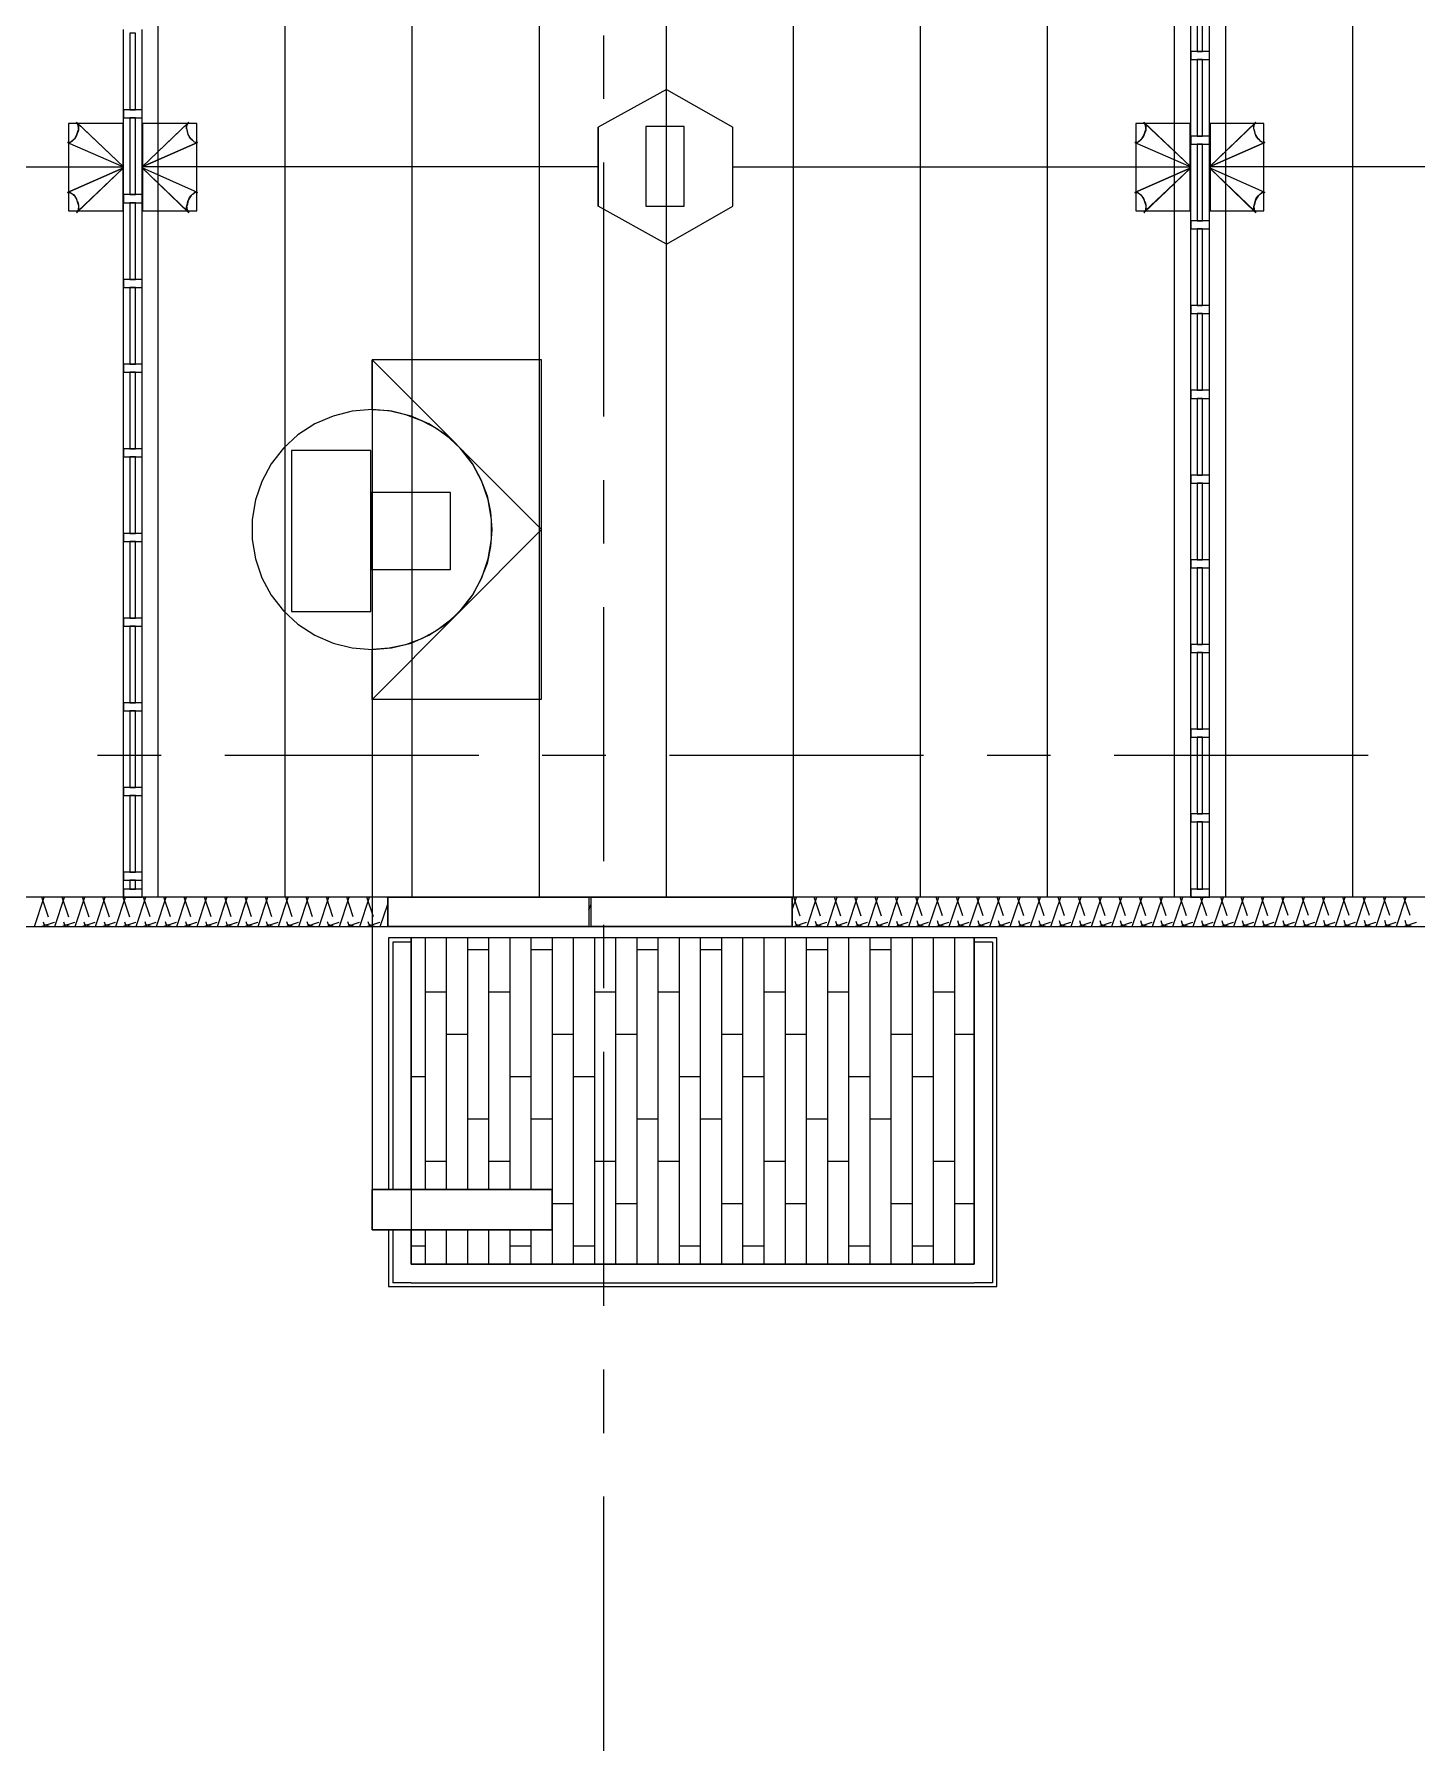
# Model space of a CAD drawing. Extents: x 0 to 3024, y 0 to 2160.
# Drawn here: x 997.4 to 1193.2, y 1177.3 to 1420.4 of the extents above; entities that cross this region are included whole.
import ezdxf

# ---------------------------------------------------------------- set-up
doc = ezdxf.new("R2010")
doc.units = 0
doc.layers.add('CTR-1st_Phase-Structure_S213-THIRD_FLOOR_FRAMING_PLAN', color=7, linetype='CONTINUOUS')

msp = doc.modelspace()

# ---------------------------------------------------------------- linework, layer by layer
at = {"layer": 'CTR-1st_Phase-Structure_S213-THIRD_FLOOR_FRAMING_PLAN', "color": 1}
for points in [[(1014.959975, 1320.660021), (1014.959975, 1566.600015), (1014.959975, 1589.100014)], [(1032.959974, 1320.660021), (1032.959974, 1566.600015), (1032.959974, 1589.100014)], [(1050.959974, 1320.660021), (1050.959974, 1566.600015), (1050.959974, 1589.100014)], [(1068.959973, 1320.660021), (1068.959973, 1566.600015), (1068.959973, 1589.100014)], [(1086.959973, 1320.660021), (1086.959973, 1566.600015), (1086.959973, 1589.100014)], [(1104.959972, 1320.660021), (1104.959972, 1566.600015), (1104.959972, 1589.100014)], [(1122.959972, 1320.660021), (1122.959972, 1550.880015), (1122.959972, 1573.380015)], [(1140.959971, 1320.660021), (1140.959971, 1550.880015), (1140.959971, 1573.380015)], [(1158.959971, 1320.660021), (1158.959971, 1550.880015), (1158.959971, 1573.380015)], [(1166.159971, 1550.880015), (1166.159971, 1320.660021), (1166.159971, 1298.160022)], [(1184.15997, 1550.880015), (1184.15997, 1320.660021), (1184.15997, 1298.160022)], [(1078.079973, 1411.260019), (1078.079973, 1420.260018)], [(1078.079973, 1366.26002), (1078.079973, 1402.260019)], [(1078.079973, 1348.26002), (1078.079973, 1357.26002)], [(1078.079973, 1303.260021), (1078.079973, 1339.260021)], [(1014.959975, 1298.160022), (1014.959975, 1320.660021)], [(1032.959974, 1298.160022), (1032.959974, 1320.660021)], [(1050.959974, 1298.160022), (1050.959974, 1320.660021)], [(1068.959973, 1298.160022), (1068.959973, 1320.660021)], [(1086.959973, 1298.160022), (1086.959973, 1320.660021)], [(1104.959972, 1298.160022), (1104.959972, 1320.660021)], [(1122.959972, 1298.160022), (1122.959972, 1320.660021)], [(1140.959971, 1298.160022), (1140.959971, 1320.660021)], [(1158.959971, 1298.160022), (1158.959971, 1320.660021)], [(1015.379975, 1318.260021), (1006.379975, 1318.260021)], [(1060.379973, 1318.260021), (1024.379974, 1318.260021)], [(1078.379973, 1318.260021), (1069.379973, 1318.260021)], [(1123.379972, 1318.260021), (1087.379973, 1318.260021)], [(1141.379971, 1318.260021), (1132.379972, 1318.260021)], [(1186.37997, 1318.260021), (1150.379971, 1318.260021)], [(1078.079973, 1285.260022), (1078.079973, 1294.260022)], [(1052.759974, 1292.400022), (1052.759974, 1256.760023)], [(1055.759974, 1292.400022), (1055.759974, 1256.760023)], [(1058.759974, 1292.400022), (1058.759974, 1256.760023)], [(1061.759973, 1292.400022), (1061.759973, 1256.760023)], [(1064.759973, 1292.400022), (1064.759973, 1256.760023)], [(1067.759973, 1292.400022), (1067.759973, 1256.760023)], [(1070.759973, 1292.400022), (1070.759973, 1246.200023)], [(1073.759973, 1292.400022), (1073.759973, 1246.200023)], [(1076.759973, 1292.400022), (1076.759973, 1246.200023)], [(1079.759973, 1292.400022), (1079.759973, 1246.200023)], [(1082.759973, 1292.400022), (1082.759973, 1246.200023)], [(1085.759973, 1292.400022), (1085.759973, 1246.200023)], [(1088.759973, 1292.400022), (1088.759973, 1246.200023)], [(1091.759973, 1292.400022), (1091.759973, 1246.200023)], [(1094.759973, 1292.400022), (1094.759973, 1246.200023)], [(1097.759973, 1292.400022), (1097.759973, 1246.200023)], [(1100.759972, 1292.400022), (1100.759972, 1246.200023)], [(1103.759972, 1292.400022), (1103.759972, 1246.200023)], [(1106.759972, 1292.400022), (1106.759972, 1246.200023)], [(1109.759972, 1292.400022), (1109.759972, 1246.200023)], [(1112.759972, 1292.400022), (1112.759972, 1246.200023)], [(1115.759972, 1292.400022), (1115.759972, 1246.200023)], [(1118.759972, 1292.400022), (1118.759972, 1246.200023)], [(1121.759972, 1292.400022), (1121.759972, 1246.200023)], [(1124.759972, 1292.400022), (1124.759972, 1246.200023)], [(1127.759972, 1292.400022), (1127.759972, 1246.200023)], [(1058.759974, 1290.780022), (1061.759973, 1290.780022)], [(1067.759973, 1290.780022), (1070.759973, 1290.780022)], [(1082.759973, 1290.780022), (1085.759973, 1290.780022)], [(1091.759973, 1290.780022), (1094.759973, 1290.780022)], [(1106.759972, 1290.780022), (1109.759972, 1290.780022)], [(1115.759972, 1290.780022), (1118.759972, 1290.780022)], [(1052.759974, 1284.780022), (1055.759974, 1284.780022)], [(1061.759973, 1284.780022), (1064.759973, 1284.780022)], [(1076.759973, 1284.780022), (1079.759973, 1284.780022)], [(1085.759973, 1284.780022), (1088.759973, 1284.780022)], [(1100.759972, 1284.780022), (1103.759972, 1284.780022)], [(1109.759972, 1284.780022), (1112.759972, 1284.780022)], [(1124.759972, 1284.780022), (1127.759972, 1284.780022)], [(1055.759974, 1278.780022), (1058.759974, 1278.780022)], [(1070.759973, 1278.780022), (1073.759973, 1278.780022)], [(1079.759973, 1278.780022), (1082.759973, 1278.780022)], [(1094.759973, 1278.780022), (1097.759973, 1278.780022)], [(1103.759972, 1278.780022), (1106.759972, 1278.780022)], [(1118.759972, 1278.780022), (1121.759972, 1278.780022)], [(1127.759972, 1278.780022), (1130.579972, 1278.780022)], [(1078.079973, 1240.260023), (1078.079973, 1276.260022)], [(1050.779974, 1272.780022), (1052.759974, 1272.780022)], [(1064.759973, 1272.780022), (1067.759973, 1272.780022)], [(1073.759973, 1272.780022), (1076.759973, 1272.780022)], [(1088.759973, 1272.780022), (1091.759973, 1272.780022)], [(1097.759973, 1272.780022), (1100.759972, 1272.780022)], [(1112.759972, 1272.780022), (1115.759972, 1272.780022)], [(1121.759972, 1272.780022), (1124.759972, 1272.780022)], [(1058.759974, 1266.780022), (1061.759973, 1266.780022)], [(1067.759973, 1266.780022), (1070.759973, 1266.780022)], [(1082.759973, 1266.780022), (1085.759973, 1266.780022)], [(1091.759973, 1266.780022), (1094.759973, 1266.780022)], [(1106.759972, 1266.780022), (1109.759972, 1266.780022)], [(1115.759972, 1266.780022), (1118.759972, 1266.780022)], [(1052.759974, 1260.780022), (1055.759974, 1260.780022)], [(1061.759973, 1260.780022), (1064.759973, 1260.780022)], [(1076.759973, 1260.780022), (1079.759973, 1260.780022)], [(1085.759973, 1260.780022), (1088.759973, 1260.780022)], [(1100.759972, 1260.780022), (1103.759972, 1260.780022)], [(1109.759972, 1260.780022), (1112.759972, 1260.780022)], [(1124.759972, 1260.780022), (1127.759972, 1260.780022)], [(1070.759973, 1254.780023), (1073.759973, 1254.780023)], [(1079.759973, 1254.780023), (1082.759973, 1254.780023)], [(1094.759973, 1254.780023), (1097.759973, 1254.780023)], [(1103.759972, 1254.780023), (1106.759972, 1254.780023)], [(1118.759972, 1254.780023), (1121.759972, 1254.780023)], [(1127.759972, 1254.780023), (1130.579972, 1254.780023)], [(1052.759974, 1251.060023), (1052.759974, 1246.200023)], [(1055.759974, 1251.060023), (1055.759974, 1246.200023)], [(1058.759974, 1251.060023), (1058.759974, 1246.200023)], [(1061.759973, 1251.060023), (1061.759973, 1246.200023)], [(1064.759973, 1251.060023), (1064.759973, 1246.200023)], [(1067.759973, 1251.060023), (1067.759973, 1246.200023)], [(1050.779974, 1248.780023), (1052.759974, 1248.780023)], [(1064.759973, 1248.780023), (1067.759973, 1248.780023)], [(1073.759973, 1248.780023), (1076.759973, 1248.780023)], [(1088.759973, 1248.780023), (1091.759973, 1248.780023)], [(1097.759973, 1248.780023), (1100.759972, 1248.780023)], [(1112.759972, 1248.780023), (1115.759972, 1248.780023)], [(1121.759972, 1248.780023), (1124.759972, 1248.780023)], [(1078.079973, 1222.260023), (1078.079973, 1231.260023)], [(1078.079973, 1177.260025), (1078.079973, 1213.260024)]]:
    msp.add_lwpolyline(points, dxfattribs=at)
at = {"layer": 'CTR-1st_Phase-Structure_S213-THIRD_FLOOR_FRAMING_PLAN', "color": 7}
for points in [[(1161.239971, 1417.380019), (1161.239971, 1429.380018)], [(1163.879971, 1417.380019), (1163.879971, 1429.380018)], [(1010.039975, 1409.100019), (1010.039975, 1421.100018)], [(1012.679975, 1409.100019), (1012.679975, 1421.100018)], [(1161.239971, 1405.380019), (1161.239971, 1417.380019)], [(1163.879971, 1405.380019), (1163.879971, 1417.380019)], [(1086.959973, 1412.580019), (1077.299973, 1407.240019), (1077.299973, 1396.080019)], [(1086.959973, 1412.580019), (1096.379973, 1407.240019)], [(1010.039975, 1401.660019), (1003.379975, 1407.960019)], [(1003.679975, 1407.000019), (1003.619975, 1407.600019), (1003.379975, 1407.960019)], [(1010.039975, 1397.100019), (1010.039975, 1409.100019)], [(1012.679975, 1397.100019), (1012.679975, 1409.100019)], [(1012.679975, 1401.660019), (1019.279975, 1407.960019)], [(1018.979975, 1407.000019), (1019.039975, 1407.600019), (1019.279975, 1407.960019)], [(1161.239971, 1401.660019), (1154.579971, 1407.960019)], [(1154.879971, 1407.000019), (1154.819971, 1407.600019), (1154.579971, 1407.960019)], [(1163.879971, 1401.660019), (1170.479971, 1407.960019)], [(1170.179971, 1407.000019), (1170.239971, 1407.600019), (1170.479971, 1407.960019)], [(1002.119975, 1405.080019), (1002.539975, 1405.140019), (1003.019975, 1405.560019)], [(1003.079975, 1405.560019), (1003.439975, 1406.220019), (1003.679975, 1406.940019)], [(1020.539974, 1405.080019), (1020.119974, 1405.140019), (1019.639975, 1405.560019), (1019.219975, 1406.220019), (1019.039975, 1406.940019)], [(1086.959973, 1390.680019), (1077.299973, 1396.080019), (1077.299973, 1407.240019)], [(1086.959973, 1390.680019), (1096.379973, 1396.080019), (1096.379973, 1407.240019)], [(1153.319971, 1405.080019), (1153.739971, 1405.140019), (1154.219971, 1405.560019)], [(1154.279971, 1405.560019), (1154.639971, 1406.220019), (1154.879971, 1406.940019)], [(1171.739971, 1405.080019), (1171.319971, 1405.140019), (1170.839971, 1405.560019), (1170.419971, 1406.220019), (1170.239971, 1406.940019)], [(1002.119975, 1405.080019), (1010.039975, 1401.660019)], [(1020.539974, 1405.080019), (1012.679975, 1401.660019)], [(1153.319971, 1405.080019), (1161.239971, 1401.660019)], [(1161.239971, 1393.380019), (1161.239971, 1405.380019)], [(1163.879971, 1393.380019), (1163.879971, 1405.380019)], [(1171.739971, 1405.080019), (1163.879971, 1401.660019)], [(912.779977, 1401.660019), (1010.039975, 1401.660019)], [(1002.119975, 1398.000019), (1010.039975, 1401.480019)], [(1010.039975, 1401.480019), (1003.379975, 1395.120019)], [(1077.299973, 1401.660019), (1012.679975, 1401.660019)], [(1012.679975, 1401.480019), (1019.279975, 1395.120019)], [(1020.539974, 1398.000019), (1012.679975, 1401.480019)], [(1096.379973, 1401.660019), (1161.239971, 1401.660019)], [(1153.319971, 1398.000019), (1161.239971, 1401.480019)], [(1161.239971, 1401.480019), (1154.579971, 1395.120019)], [(1228.499969, 1401.660019), (1163.879971, 1401.660019)], [(1163.879971, 1401.480019), (1170.479971, 1395.120019)], [(1171.739971, 1398.000019), (1163.879971, 1401.480019)], [(1002.119975, 1398.000019), (1002.539975, 1398.000019), (1003.019975, 1397.580019)], [(1003.079975, 1397.580019), (1003.439975, 1396.920019)], [(1003.439975, 1396.860019), (1003.679975, 1396.140019), (1003.619975, 1395.480019), (1003.379975, 1395.120019)], [(1010.039975, 1385.100019), (1010.039975, 1397.100019)], [(1012.679975, 1385.100019), (1012.679975, 1397.100019)], [(1018.979975, 1396.140019), (1019.039975, 1395.480019), (1019.279975, 1395.120019)], [(1019.219975, 1396.860019), (1019.039975, 1396.140019)], [(1020.539974, 1398.000019), (1020.119974, 1398.000019), (1019.639975, 1397.580019), (1019.219975, 1396.920019)], [(1153.319971, 1398.000019), (1153.739971, 1398.000019), (1154.219971, 1397.580019)], [(1154.279971, 1397.580019), (1154.639971, 1396.920019)], [(1154.639971, 1396.860019), (1154.879971, 1396.140019), (1154.819971, 1395.480019), (1154.579971, 1395.120019)], [(1170.179971, 1396.140019), (1170.239971, 1395.480019), (1170.479971, 1395.120019)], [(1170.419971, 1396.860019), (1170.239971, 1396.140019)], [(1171.739971, 1398.000019), (1171.319971, 1398.000019), (1170.839971, 1397.580019), (1170.419971, 1396.920019)], [(1161.239971, 1381.380019), (1161.239971, 1393.380019)], [(1163.879971, 1381.380019), (1163.879971, 1393.380019)], [(1010.039975, 1373.10002), (1010.039975, 1385.100019)], [(1012.679975, 1373.10002), (1012.679975, 1385.100019)], [(1161.239971, 1369.38002), (1161.239971, 1381.380019)], [(1163.879971, 1369.38002), (1163.879971, 1381.380019)], [(1045.259974, 1367.28002), (1045.259974, 1374.30002), (1069.259973, 1350.24002), (1045.259974, 1326.180021), (1045.259974, 1333.260021), (1048.019974, 1333.500021), (1050.779974, 1334.160021), (1053.299974, 1335.300021), (1055.699974, 1336.860021), (1057.739974, 1338.720021), (1059.479974, 1340.94002), (1060.799973, 1343.40002), (1061.699973, 1346.10002), (1062.179973, 1348.86002), (1062.179973, 1351.68002), (1061.699973, 1354.44002), (1060.799973, 1357.08002), (1059.479974, 1359.54002), (1057.739974, 1361.76002), (1055.699974, 1363.68002), (1053.299974, 1365.24002), (1050.779974, 1366.32002), (1048.019974, 1367.04002), (1045.259974, 1367.28002), (1042.439974, 1367.04002), (1039.739974, 1366.32002), (1037.159974, 1365.24002), (1034.759974, 1363.68002), (1032.719974, 1361.76002), (1030.979974, 1359.54002), (1029.659974, 1357.08002), (1028.759974, 1354.44002), (1028.279974, 1351.68002), (1028.279974, 1348.86002), (1028.759974, 1346.10002), (1029.659974, 1343.40002), (1030.979974, 1340.94002), (1032.719974, 1338.720021), (1034.759974, 1336.860021), (1037.159974, 1335.300021), (1039.739974, 1334.160021), (1042.439974, 1333.500021), (1045.259974, 1333.260021)], [(1010.039975, 1361.10002), (1010.039975, 1373.10002)], [(1012.679975, 1361.10002), (1012.679975, 1373.10002)], [(1161.239971, 1357.38002), (1161.239971, 1369.38002)], [(1163.879971, 1357.38002), (1163.879971, 1369.38002)], [(1010.039975, 1349.10002), (1010.039975, 1361.10002)], [(1012.679975, 1349.10002), (1012.679975, 1361.10002)], [(1161.239971, 1345.38002), (1161.239971, 1357.38002)], [(1163.879971, 1345.38002), (1163.879971, 1357.38002)], [(1010.039975, 1337.100021), (1010.039975, 1349.10002)], [(1012.679975, 1337.100021), (1012.679975, 1349.10002)], [(1161.239971, 1333.380021), (1161.239971, 1345.38002)], [(1163.879971, 1333.380021), (1163.879971, 1345.38002)], [(1010.039975, 1325.100021), (1010.039975, 1337.100021)], [(1012.679975, 1325.100021), (1012.679975, 1337.100021)], [(1045.259974, 1333.260021), (1045.259974, 1256.760023)], [(1161.239971, 1321.380021), (1161.239971, 1333.380021)], [(1163.879971, 1321.380021), (1163.879971, 1333.380021)], [(1010.039975, 1313.100021), (1010.039975, 1325.100021)], [(1012.679975, 1313.100021), (1012.679975, 1325.100021)], [(1161.239971, 1309.380021), (1161.239971, 1321.380021)], [(1163.879971, 1309.380021), (1163.879971, 1321.380021)], [(1010.039975, 1301.100021), (1010.039975, 1313.100021)], [(1012.679975, 1301.100021), (1012.679975, 1313.100021)], [(1161.239971, 1298.160022), (1161.239971, 1309.380021)], [(1163.879971, 1298.160022), (1163.879971, 1309.380021)], [(1010.039975, 1298.160022), (1010.039975, 1301.100021)], [(1012.679975, 1298.160022), (1012.679975, 1301.100021)], [(1047.479974, 1298.160022), (1075.979973, 1298.160022)], [(1047.479974, 1298.160022), (1047.479974, 1294.020022)], [(1075.979973, 1298.160022), (1075.979973, 1294.020022)], [(1076.279973, 1298.160022), (1104.779972, 1298.160022)], [(1076.279973, 1294.020022), (1076.279973, 1298.160022)], [(1104.779972, 1294.020022), (1104.779972, 1298.160022)], [(1075.979973, 1294.020022), (1047.479974, 1294.020022)], [(1104.779972, 1294.020022), (1076.279973, 1294.020022)], [(1050.779974, 1256.760023), (1050.779974, 1291.800022), (1050.779974, 1292.400022), (1048.199974, 1292.400022), (1047.599974, 1292.400022), (1047.599974, 1256.760023)], [(1133.159972, 1292.400022), (1048.199974, 1292.400022)], [(1048.199974, 1291.800022), (1048.199974, 1256.760023)], [(1050.779974, 1291.800022), (1048.199974, 1291.800022)], [(1133.759972, 1243.020023), (1133.759972, 1292.400022), (1133.159972, 1292.400022), (1130.579972, 1292.400022), (1130.579972, 1291.800022), (1130.579972, 1246.200023)], [(1133.159972, 1291.800022), (1130.579972, 1291.800022)], [(1133.159972, 1291.800022), (1133.159972, 1243.560023)], [(1045.259974, 1251.060023), (1045.259974, 1256.760023)], [(1045.259974, 1256.760023), (1070.759973, 1256.760023)], [(1070.759973, 1256.760023), (1070.759973, 1251.060023)], [(1070.759973, 1251.060023), (1045.259974, 1251.060023)], [(1047.599974, 1251.060023), (1047.599974, 1243.020023), (1048.199974, 1243.020023), (1050.779974, 1243.020023)], [(1048.199974, 1251.060023), (1048.199974, 1243.560023)], [(1050.779974, 1246.200023), (1050.779974, 1251.060023)], [(1130.579972, 1246.200023), (1050.779974, 1246.200023)], [(1050.779974, 1243.560023), (1048.199974, 1243.560023)], [(1050.779974, 1243.560023), (1130.579972, 1243.560023)], [(1050.779974, 1243.020023), (1130.579972, 1243.020023)], [(1133.159972, 1243.560023), (1130.579972, 1243.560023)], [(1130.579972, 1243.020023), (1133.159972, 1243.020023), (1133.759972, 1243.020023)]]:
    msp.add_lwpolyline(points, dxfattribs=at)
for points in [[(1162.139971, 1428.840018), (1162.139971, 1417.980019), (1162.919971, 1417.980019), (1162.919971, 1428.840018)], [(1010.939975, 1420.560018), (1010.939975, 1409.700019), (1011.719975, 1409.700019), (1011.719975, 1420.560018)], [(1161.239971, 1417.980019), (1161.239971, 1416.840019), (1163.879971, 1416.840019), (1163.879971, 1417.980019)], [(1162.139971, 1416.840019), (1162.139971, 1405.980019), (1162.919971, 1405.980019), (1162.919971, 1416.840019)], [(1010.039975, 1409.700019), (1010.039975, 1408.560019), (1012.679975, 1408.560019), (1012.679975, 1409.700019)], [(1010.939975, 1408.560019), (1010.939975, 1397.700019), (1011.719975, 1397.700019), (1011.719975, 1408.560019)], [(1010.039975, 1401.660019), (1003.559975, 1407.780019), (1003.619975, 1407.600019), (1003.679975, 1407.420019), (1003.679975, 1407.180019), (1003.679975, 1406.880019), (1003.619975, 1406.640019), (1003.499975, 1406.340019), (1003.379975, 1406.100019), (1003.259975, 1405.860019), (1003.079975, 1405.620019), (1002.959975, 1405.440019), (1002.779975, 1405.260019), (1002.599975, 1405.140019), (1002.419975, 1405.080019), (1002.239975, 1405.080019), (1002.119975, 1405.080019)], [(1002.239975, 1407.780019), (1002.239975, 1395.420019), (1009.979975, 1395.420019), (1009.979975, 1407.780019)], [(1012.679975, 1401.660019), (1020.539974, 1405.080019), (1020.419974, 1405.080019), (1020.239974, 1405.080019), (1020.119974, 1405.140019), (1019.939975, 1405.260019), (1019.759975, 1405.440019), (1019.579975, 1405.620019), (1019.399975, 1405.860019), (1019.279975, 1406.100019), (1019.159975, 1406.340019), (1019.099975, 1406.640019), (1019.039975, 1406.880019), (1018.979975, 1407.180019), (1018.979975, 1407.420019), (1019.039975, 1407.600019), (1019.099975, 1407.780019)], [(1012.739975, 1407.780019), (1012.739975, 1395.420019), (1020.420074, 1395.420019), (1020.420074, 1407.780019)], [(1084.019973, 1407.360019), (1084.019973, 1396.080019), (1089.479973, 1396.080019), (1089.479973, 1407.360019)], [(1161.239971, 1401.660019), (1154.759971, 1407.780019), (1154.819971, 1407.600019), (1154.879971, 1407.420019), (1154.879971, 1407.180019), (1154.879971, 1406.880019), (1154.819971, 1406.640019), (1154.699971, 1406.340019), (1154.579971, 1406.100019), (1154.459971, 1405.860019), (1154.279971, 1405.620019), (1154.159971, 1405.440019), (1153.979971, 1405.260019), (1153.799971, 1405.140019), (1153.619971, 1405.080019), (1153.439971, 1405.080019), (1153.319971, 1405.080019)], [(1153.439971, 1407.780019), (1153.439971, 1395.420019), (1161.179971, 1395.420019), (1161.179971, 1407.780019)], [(1161.239971, 1405.980019), (1161.239971, 1404.840019), (1163.879971, 1404.840019), (1163.879971, 1405.980019)], [(1163.879971, 1401.660019), (1171.739971, 1405.080019), (1171.619971, 1405.080019), (1171.439971, 1405.080019), (1171.319971, 1405.140019), (1171.139971, 1405.260019), (1170.959971, 1405.440019), (1170.779971, 1405.620019), (1170.599971, 1405.860019), (1170.479971, 1406.100019), (1170.359971, 1406.340019), (1170.299971, 1406.640019), (1170.239971, 1406.880019), (1170.179971, 1407.180019), (1170.179971, 1407.420019), (1170.239971, 1407.600019), (1170.299971, 1407.780019)], [(1163.999971, 1407.780019), (1163.999971, 1395.420019), (1171.619971, 1395.420019), (1171.619971, 1407.780019)], [(1162.139971, 1404.840019), (1162.139971, 1393.980019), (1162.919971, 1393.980019), (1162.919971, 1404.840019)], [(1010.039975, 1401.480019), (1002.119975, 1398.000019), (1002.239975, 1398.060019), (1002.419975, 1398.060019), (1002.599975, 1397.940019), (1002.779975, 1397.820019), (1002.959975, 1397.700019), (1003.079975, 1397.520019), (1003.259975, 1397.280019), (1003.379975, 1397.040019), (1003.499975, 1396.740019), (1003.619975, 1396.500019), (1003.679975, 1396.200019), (1003.679975, 1395.960019), (1003.679975, 1395.720019), (1003.619975, 1395.540019), (1003.559975, 1395.360019)], [(1012.679975, 1401.480019), (1019.099975, 1395.360019), (1019.039975, 1395.540019), (1018.979975, 1395.720019), (1018.979975, 1395.960019), (1019.039975, 1396.200019), (1019.099975, 1396.500019), (1019.159975, 1396.740019), (1019.279975, 1397.040019), (1019.399975, 1397.280019), (1019.579975, 1397.520019), (1019.759975, 1397.700019), (1019.939975, 1397.820019), (1020.119974, 1397.940019), (1020.239974, 1398.060019), (1020.419974, 1398.060019), (1020.539974, 1398.000019)], [(1161.239971, 1401.480019), (1153.319971, 1398.000019), (1153.439971, 1398.060019), (1153.619971, 1398.060019), (1153.799971, 1397.940019), (1153.979971, 1397.820019), (1154.159971, 1397.700019), (1154.279971, 1397.520019), (1154.459971, 1397.280019), (1154.579971, 1397.040019), (1154.699971, 1396.740019), (1154.819971, 1396.500019), (1154.879971, 1396.200019), (1154.879971, 1395.960019), (1154.879971, 1395.720019), (1154.819971, 1395.540019), (1154.759971, 1395.360019)], [(1163.879971, 1401.480019), (1170.299971, 1395.360019), (1170.239971, 1395.540019), (1170.179971, 1395.720019), (1170.179971, 1395.960019), (1170.239971, 1396.200019), (1170.299971, 1396.500019), (1170.359971, 1396.740019), (1170.479971, 1397.040019), (1170.599971, 1397.280019), (1170.779971, 1397.520019), (1170.959971, 1397.700019), (1171.139971, 1397.820019), (1171.319971, 1397.940019), (1171.439971, 1398.060019), (1171.619971, 1398.060019), (1171.739971, 1398.000019)], [(1010.039975, 1397.700019), (1010.039975, 1396.560019), (1012.679975, 1396.560019), (1012.679975, 1397.700019)], [(1010.939975, 1396.560019), (1010.939975, 1385.700019), (1011.719975, 1385.700019), (1011.719975, 1396.560019)], [(1161.239971, 1393.980019), (1161.239971, 1392.840019), (1163.879971, 1392.840019), (1163.879971, 1393.980019)], [(1162.139971, 1392.840019), (1162.139971, 1381.980019), (1162.919971, 1381.980019), (1162.919971, 1392.840019)], [(1010.039975, 1385.700019), (1010.039975, 1384.560019), (1012.679975, 1384.560019), (1012.679975, 1385.700019)], [(1010.939975, 1384.560019), (1010.939975, 1373.70002), (1011.719975, 1373.70002), (1011.719975, 1384.560019)], [(1161.239971, 1381.980019), (1161.239971, 1380.840019), (1163.879971, 1380.840019), (1163.879971, 1381.980019)], [(1162.139971, 1380.840019), (1162.139971, 1369.98002), (1162.919971, 1369.98002), (1162.919971, 1380.840019)], [(1045.259974, 1374.30002), (1045.259974, 1326.240021), (1069.259973, 1326.240021), (1069.259973, 1374.30002)], [(1069.259973, 1350.24002), (1045.259974, 1374.30002), (1045.259974, 1367.28002), (1047.659974, 1367.10002), (1049.999974, 1366.56002), (1052.279974, 1365.72002), (1054.439974, 1364.58002), (1056.359974, 1363.14002), (1058.099974, 1361.40002), (1059.539974, 1359.48002), (1060.679973, 1357.32002), (1061.579973, 1355.04002), (1062.059973, 1352.70002), (1062.239973, 1350.24002), (1062.059973, 1347.84002), (1061.579973, 1345.44002), (1060.679973, 1343.22002), (1059.539974, 1341.06002), (1058.099974, 1339.140021), (1056.359974, 1337.400021), (1054.439974, 1335.960021), (1052.279974, 1334.760021), (1049.999974, 1333.920021), (1047.659974, 1333.440021), (1045.259974, 1333.260021), (1045.259974, 1326.180021)], [(1010.039975, 1373.70002), (1010.039975, 1372.56002), (1012.679975, 1372.56002), (1012.679975, 1373.70002)], [(1010.939975, 1372.56002), (1010.939975, 1361.70002), (1011.719975, 1361.70002), (1011.719975, 1372.56002)], [(1161.239971, 1369.98002), (1161.239971, 1368.84002), (1163.879971, 1368.84002), (1163.879971, 1369.98002)], [(1162.139971, 1368.84002), (1162.139971, 1357.98002), (1162.919971, 1357.98002), (1162.919971, 1368.84002)], [(1010.039975, 1361.70002), (1010.039975, 1360.56002), (1012.679975, 1360.56002), (1012.679975, 1361.70002)], [(1010.939975, 1360.56002), (1010.939975, 1349.70002), (1011.719975, 1349.70002), (1011.719975, 1360.56002)], [(1033.859974, 1361.46002), (1033.859974, 1338.660021), (1045.079974, 1338.660021), (1045.079974, 1361.46002)], [(1161.239971, 1357.98002), (1161.239971, 1356.84002), (1163.879971, 1356.84002), (1163.879971, 1357.98002)], [(1162.139971, 1356.84002), (1162.139971, 1345.98002), (1162.919971, 1345.98002), (1162.919971, 1356.84002)], [(1045.079974, 1355.52002), (1045.079974, 1344.60002), (1056.359974, 1344.60002), (1056.359974, 1355.52002)], [(1010.039975, 1349.70002), (1010.039975, 1348.56002), (1012.679975, 1348.56002), (1012.679975, 1349.70002)], [(1010.939975, 1348.56002), (1010.939975, 1337.700021), (1011.719975, 1337.700021), (1011.719975, 1348.56002)], [(1161.239971, 1345.98002), (1161.239971, 1344.84002), (1163.879971, 1344.84002), (1163.879971, 1345.98002)], [(1162.139971, 1344.84002), (1162.139971, 1333.980021), (1162.919971, 1333.980021), (1162.919971, 1344.84002)], [(1010.039975, 1337.700021), (1010.039975, 1336.560021), (1012.679975, 1336.560021), (1012.679975, 1337.700021)], [(1010.939975, 1336.560021), (1010.939975, 1325.700021), (1011.719975, 1325.700021), (1011.719975, 1336.560021)], [(1161.239971, 1333.980021), (1161.239971, 1332.840021), (1163.879971, 1332.840021), (1163.879971, 1333.980021)], [(1162.139971, 1332.840021), (1162.139971, 1321.980021), (1162.919971, 1321.980021), (1162.919971, 1332.840021)], [(1010.039975, 1325.700021), (1010.039975, 1324.560021), (1012.679975, 1324.560021), (1012.679975, 1325.700021)], [(1010.939975, 1324.560021), (1010.939975, 1313.700021), (1011.719975, 1313.700021), (1011.719975, 1324.560021)], [(1161.239971, 1321.980021), (1161.239971, 1320.840021), (1163.879971, 1320.840021), (1163.879971, 1321.980021)], [(1162.139971, 1320.840021), (1162.139971, 1309.980021), (1162.919971, 1309.980021), (1162.919971, 1320.840021)], [(1010.039975, 1313.700021), (1010.039975, 1312.560021), (1012.679975, 1312.560021), (1012.679975, 1313.700021)], [(1010.939975, 1312.560021), (1010.939975, 1301.700021), (1011.719975, 1301.700021), (1011.719975, 1312.560021)], [(1161.239971, 1309.980021), (1161.239971, 1308.840021), (1163.879971, 1308.840021), (1163.879971, 1309.980021)], [(1162.139971, 1308.840021), (1162.139971, 1299.300022), (1162.919971, 1299.300022), (1162.919971, 1308.840021)], [(1010.039975, 1301.700021), (1010.039975, 1300.560021), (1012.679975, 1300.560021), (1012.679975, 1301.700021)], [(1010.039975, 1299.300022), (1010.039975, 1298.160022), (1012.679975, 1298.160022), (1012.679975, 1299.300022)], [(1010.939975, 1300.560021), (1010.939975, 1299.300022), (1011.719975, 1299.300022), (1011.719975, 1300.560021)], [(1161.239971, 1299.300022), (1161.239971, 1298.160022), (1163.879971, 1298.160022), (1163.879971, 1299.300022)], [(646.499984, 1298.160022), (646.499984, 1294.020022), (1641.479959, 1294.020022), (1641.479959, 1298.160022)], [(1047.479974, 1298.160022), (989.579975, 1298.160022), (989.579975, 1294.020022), (1047.479974, 1294.020022)], [(1076.279973, 1298.160022), (1075.979973, 1298.160022), (1075.979973, 1294.020022), (1076.279973, 1294.020022)], [(1220.279969, 1298.160022), (1104.779972, 1298.160022), (1104.779972, 1294.020022), (1220.279969, 1294.020022)], [(1050.779974, 1292.400022), (1050.779974, 1246.200023), (1130.579972, 1246.200023), (1130.579972, 1292.400022)], [(1045.259974, 1256.760023), (1045.259974, 1251.060023), (1070.759973, 1251.060023), (1070.759973, 1256.760023)], [(1070.759973, 1251.060023), (1070.759973, 1256.760023), (1045.259974, 1256.760023), (1045.259974, 1251.060023)]]:
    msp.add_lwpolyline(points, close=True, dxfattribs=at)
at = {"layer": 'CTR-1st_Phase-Structure_S213-THIRD_FLOOR_FRAMING_PLAN', "color": 2}
for points in [[(997.439975, 1294.020022), (998.819975, 1298.160022)], [(999.419975, 1295.340022), (998.459975, 1298.160022)], [(1000.319975, 1294.020022), (1001.699975, 1298.160022)], [(1002.299975, 1295.340022), (1001.339975, 1298.160022)], [(1003.199975, 1294.020022), (1004.579975, 1298.160022)], [(1005.179975, 1295.340022), (1004.219975, 1298.160022)], [(1006.079975, 1294.020022), (1007.459975, 1298.160022)], [(1008.059975, 1295.340022), (1007.099975, 1298.160022)], [(1008.959975, 1294.020022), (1010.339975, 1298.160022)], [(1010.939975, 1295.340022), (1009.979975, 1298.160022)], [(1011.839975, 1294.020022), (1013.219975, 1298.160022)], [(1013.819975, 1295.400022), (1012.859975, 1298.160022)], [(1014.719975, 1294.020022), (1016.099975, 1298.160022)], [(1016.699975, 1295.400022), (1015.739975, 1298.160022)], [(1017.599975, 1294.020022), (1018.979975, 1298.160022)], [(1019.579975, 1295.400022), (1018.619975, 1298.160022)], [(1020.479974, 1294.020022), (1021.859974, 1298.160022)], [(1022.459974, 1295.400022), (1021.499974, 1298.160022)], [(1023.359974, 1294.020022), (1024.739974, 1298.160022)], [(1025.279974, 1295.400022), (1024.379974, 1298.160022)], [(1026.239974, 1294.020022), (1027.619974, 1298.160022)], [(1028.159974, 1295.400022), (1027.259974, 1298.160022)], [(1029.119974, 1294.020022), (1030.499974, 1298.160022)], [(1031.039974, 1295.400022), (1030.139974, 1298.160022)], [(1031.999974, 1294.020022), (1033.379974, 1298.160022)], [(1033.919974, 1295.400022), (1033.019974, 1298.160022)], [(1034.879974, 1294.020022), (1036.259974, 1298.160022)], [(1036.799974, 1295.400022), (1035.899974, 1298.160022)], [(1037.759974, 1294.020022), (1039.139974, 1298.160022)], [(1039.679974, 1295.400022), (1038.779974, 1298.160022)], [(1040.639974, 1294.020022), (1042.019974, 1298.160022)], [(1042.559974, 1295.400022), (1041.659974, 1298.160022)], [(1043.519974, 1294.020022), (1044.899974, 1298.160022)], [(1045.439974, 1295.400022), (1044.539974, 1298.160022)], [(1046.399974, 1294.020022), (1047.479974, 1297.200022)], [(1047.479974, 1297.980022), (1047.419974, 1298.160022)], [(1075.979973, 1296.360022), (1076.279973, 1297.200022)], [(1076.279973, 1297.980022), (1076.219973, 1298.160022)], [(1104.779972, 1296.360022), (1105.379972, 1298.160022)], [(1105.919972, 1295.460022), (1105.019972, 1298.160022)], [(1106.879972, 1294.020022), (1108.259972, 1298.160022)], [(1108.799972, 1295.460022), (1107.899972, 1298.160022)], [(1109.759972, 1294.020022), (1111.139972, 1298.160022)], [(1111.679972, 1295.460022), (1110.779972, 1298.160022)], [(1112.639972, 1294.020022), (1114.019972, 1298.160022)], [(1114.559972, 1295.460022), (1113.659972, 1298.160022)], [(1115.519972, 1294.020022), (1116.899972, 1298.160022)], [(1117.439972, 1295.460022), (1116.539972, 1298.160022)], [(1118.399972, 1294.020022), (1119.779972, 1298.160022)], [(1120.319972, 1295.520022), (1119.419972, 1298.160022)], [(1121.279972, 1294.020022), (1122.659972, 1298.160022)], [(1123.199972, 1295.520022), (1122.299972, 1298.160022)], [(1124.159972, 1294.020022), (1125.539972, 1298.160022)], [(1126.079972, 1295.520022), (1125.179972, 1298.160022)], [(1127.039972, 1294.020022), (1128.419972, 1298.160022)], [(1128.959972, 1295.520022), (1128.059972, 1298.160022)], [(1129.919972, 1294.020022), (1131.299972, 1298.160022)], [(1131.839972, 1295.520022), (1130.939972, 1298.160022)], [(1132.799972, 1294.020022), (1134.179972, 1298.160022)], [(1134.719972, 1295.520022), (1133.819972, 1298.160022)], [(1135.679972, 1294.020022), (1137.059972, 1298.160022)], [(1137.599972, 1295.520022), (1136.699972, 1298.160022)], [(1138.559972, 1294.020022), (1139.939972, 1298.160022)], [(1140.479971, 1295.520022), (1139.579972, 1298.160022)], [(1141.439971, 1294.020022), (1142.819971, 1298.160022)], [(1143.359971, 1295.520022), (1142.459971, 1298.160022)], [(1144.319971, 1294.020022), (1145.699971, 1298.160022)], [(1146.239971, 1295.520022), (1145.339971, 1298.160022)], [(1147.199971, 1294.020022), (1148.579971, 1298.160022)], [(1149.119971, 1295.520022), (1148.219971, 1298.160022)], [(1150.079971, 1294.020022), (1151.459971, 1298.160022)], [(1151.999971, 1295.520022), (1151.099971, 1298.160022)], [(1152.959971, 1294.020022), (1154.339971, 1298.160022)], [(1154.879971, 1295.520022), (1153.979971, 1298.160022)], [(1155.839971, 1294.020022), (1157.219971, 1298.160022)], [(1157.759971, 1295.520022), (1156.859971, 1298.160022)], [(1158.719971, 1294.020022), (1160.099971, 1298.160022)], [(1160.639971, 1295.520022), (1159.739971, 1298.160022)], [(1161.599971, 1294.020022), (1162.979971, 1298.160022)], [(1163.519971, 1295.520022), (1162.619971, 1298.160022)], [(1164.479971, 1294.020022), (1165.859971, 1298.160022)], [(1166.399971, 1295.520022), (1165.499971, 1298.160022)], [(1167.359971, 1294.020022), (1168.739971, 1298.160022)], [(1169.279971, 1295.520022), (1168.379971, 1298.160022)], [(1170.239971, 1294.020022), (1171.619971, 1298.160022)], [(1172.159971, 1295.520022), (1171.259971, 1298.160022)], [(1173.119971, 1294.020022), (1174.499971, 1298.160022)], [(1175.039971, 1295.580022), (1174.139971, 1298.160022)], [(1175.999971, 1294.020022), (1177.379971, 1298.160022)], [(1177.919971, 1295.580022), (1177.019971, 1298.160022)], [(1178.879971, 1294.020022), (1180.25997, 1298.160022)], [(1180.79997, 1295.580022), (1179.899971, 1298.160022)], [(1181.75997, 1294.020022), (1183.13997, 1298.160022)], [(1183.67997, 1295.580022), (1182.77997, 1298.160022)], [(1184.63997, 1294.020022), (1186.01997, 1298.160022)], [(1186.55997, 1295.580022), (1185.65997, 1298.160022)], [(1187.51997, 1294.020022), (1188.89997, 1298.160022)], [(1189.43997, 1295.580022), (1188.53997, 1298.160022)], [(1190.39997, 1294.020022), (1191.77997, 1298.160022)], [(1192.31997, 1295.580022), (1191.41997, 1298.160022)], [(998.399975, 1294.020022), (1000.259975, 1294.620022), (1000.259975, 1294.620022)], [(998.879975, 1294.020022), (998.699975, 1294.620022)], [(999.539975, 1294.020022), (998.879975, 1294.260022), (998.879975, 1294.260022)], [(1001.279975, 1294.020022), (1003.139975, 1294.620022), (1003.139975, 1294.620022)], [(1001.759975, 1294.020022), (1001.579975, 1294.620022)], [(1002.419975, 1294.020022), (1001.759975, 1294.260022), (1001.759975, 1294.260022)], [(1004.159975, 1294.020022), (1006.019975, 1294.620022), (1006.019975, 1294.620022)], [(1004.639975, 1294.020022), (1004.459975, 1294.620022)], [(1005.299975, 1294.020022), (1004.639975, 1294.260022), (1004.639975, 1294.260022)], [(1007.039975, 1294.020022), (1008.899975, 1294.620022), (1008.899975, 1294.620022)], [(1007.519975, 1294.020022), (1007.339975, 1294.620022)], [(1008.179975, 1294.020022), (1007.519975, 1294.260022), (1007.519975, 1294.260022)], [(1009.919975, 1294.020022), (1011.779975, 1294.620022), (1011.779975, 1294.620022)], [(1010.399975, 1294.020022), (1010.219975, 1294.620022)], [(1011.059975, 1294.020022), (1010.399975, 1294.260022), (1010.399975, 1294.260022)], [(1012.799975, 1294.020022), (1014.659975, 1294.620022), (1014.659975, 1294.620022)], [(1013.279975, 1294.020022), (1013.099975, 1294.680022)], [(1013.939975, 1294.020022), (1013.279975, 1294.260022), (1013.279975, 1294.260022)], [(1015.679975, 1294.020022), (1017.539975, 1294.620022), (1017.539975, 1294.620022)], [(1016.159975, 1294.020022), (1015.979975, 1294.680022)], [(1016.819975, 1294.020022), (1016.159975, 1294.260022), (1016.159975, 1294.260022)], [(1018.559975, 1294.020022), (1020.419974, 1294.620022), (1020.419974, 1294.620022)], [(1019.039975, 1294.020022), (1018.859975, 1294.680022)], [(1019.699975, 1294.020022), (1019.039975, 1294.260022), (1019.039975, 1294.260022)], [(1021.439974, 1294.020022), (1023.299974, 1294.620022), (1023.299974, 1294.620022)], [(1021.919974, 1294.020022), (1021.739974, 1294.680022)], [(1022.579974, 1294.020022), (1021.919974, 1294.260022), (1021.919974, 1294.260022)], [(1024.319974, 1294.020022), (1026.179974, 1294.620022), (1026.179974, 1294.620022)], [(1024.799974, 1294.020022), (1024.619974, 1294.680022)], [(1025.459974, 1294.020022), (1024.799974, 1294.260022), (1024.799974, 1294.260022)], [(1027.199974, 1294.020022), (1029.059974, 1294.620022), (1029.059974, 1294.620022)], [(1027.679974, 1294.020022), (1027.439974, 1294.680022)], [(1028.339974, 1294.020022), (1027.679974, 1294.260022), (1027.679974, 1294.260022)], [(1030.079974, 1294.020022), (1031.939974, 1294.620022), (1031.939974, 1294.620022)], [(1030.559974, 1294.020022), (1030.319974, 1294.680022)], [(1031.219974, 1294.020022), (1030.559974, 1294.260022), (1030.559974, 1294.260022)], [(1033.019974, 1294.020022), (1034.819974, 1294.620022), (1034.819974, 1294.620022)], [(1033.439974, 1294.020022), (1033.199974, 1294.680022)], [(1034.099974, 1294.020022), (1033.439974, 1294.260022), (1033.439974, 1294.260022)], [(1035.899974, 1294.020022), (1037.699974, 1294.620022), (1037.699974, 1294.620022)], [(1036.319974, 1294.020022), (1036.079974, 1294.680022)], [(1036.979974, 1294.020022), (1036.319974, 1294.260022), (1036.319974, 1294.260022)], [(1038.779974, 1294.020022), (1040.579974, 1294.620022), (1040.579974, 1294.620022)], [(1039.199974, 1294.020022), (1038.959974, 1294.680022)], [(1039.859974, 1294.020022), (1039.199974, 1294.260022), (1039.199974, 1294.260022)], [(1041.659974, 1294.020022), (1043.459974, 1294.620022), (1043.459974, 1294.620022)], [(1042.079974, 1294.020022), (1041.839974, 1294.680022)], [(1042.739974, 1294.020022), (1042.079974, 1294.260022), (1042.079974, 1294.260022)], [(1044.539974, 1294.020022), (1046.339974, 1294.620022), (1046.339974, 1294.620022)], [(1044.959974, 1294.020022), (1044.719974, 1294.680022)], [(1045.619974, 1294.020022), (1044.959974, 1294.260022), (1044.959974, 1294.260022)], [(1047.419974, 1294.020022), (1047.479974, 1294.080022)], [(1076.219973, 1294.020022), (1076.279973, 1294.080022)], [(1105.019972, 1294.020022), (1106.819972, 1294.620022), (1106.819972, 1294.620022)], [(1105.439972, 1294.020022), (1105.199972, 1294.740022)], [(1106.099972, 1294.020022), (1105.439972, 1294.260022), (1105.439972, 1294.260022)], [(1107.899972, 1294.020022), (1109.699972, 1294.620022), (1109.699972, 1294.620022)], [(1108.319972, 1294.020022), (1108.079972, 1294.740022)], [(1109.039972, 1294.020022), (1108.319972, 1294.260022), (1108.319972, 1294.260022)], [(1110.779972, 1294.020022), (1112.579972, 1294.620022), (1112.579972, 1294.620022)], [(1111.199972, 1294.020022), (1110.959972, 1294.740022)], [(1111.919972, 1294.020022), (1111.199972, 1294.260022), (1111.199972, 1294.260022)], [(1113.659972, 1294.020022), (1115.459972, 1294.620022), (1115.459972, 1294.620022)], [(1114.079972, 1294.020022), (1113.839972, 1294.740022)], [(1114.799972, 1294.020022), (1114.079972, 1294.260022), (1114.079972, 1294.260022)], [(1116.539972, 1294.020022), (1118.339972, 1294.620022), (1118.339972, 1294.620022)], [(1116.959972, 1294.020022), (1116.719972, 1294.740022)], [(1117.679972, 1294.020022), (1116.959972, 1294.260022), (1116.959972, 1294.260022)], [(1119.419972, 1294.020022), (1121.219972, 1294.620022), (1121.219972, 1294.620022)], [(1119.839972, 1294.020022), (1119.599972, 1294.740022)], [(1120.559972, 1294.020022), (1119.839972, 1294.260022), (1119.839972, 1294.260022)], [(1122.299972, 1294.020022), (1124.099972, 1294.620022), (1124.099972, 1294.620022)], [(1122.719972, 1294.020022), (1122.479972, 1294.800022)], [(1123.439972, 1294.020022), (1122.719972, 1294.260022), (1122.719972, 1294.260022)], [(1125.179972, 1294.020022), (1126.979972, 1294.620022), (1126.979972, 1294.620022)], [(1125.599972, 1294.020022), (1125.359972, 1294.800022)], [(1126.319972, 1294.020022), (1125.599972, 1294.260022), (1125.599972, 1294.260022)], [(1128.059972, 1294.020022), (1129.859972, 1294.620022), (1129.859972, 1294.620022)], [(1128.479972, 1294.020022), (1128.239972, 1294.800022)], [(1129.199972, 1294.020022), (1128.479972, 1294.260022), (1128.479972, 1294.260022)], [(1130.939972, 1294.020022), (1132.739972, 1294.620022), (1132.739972, 1294.620022)], [(1131.359972, 1294.020022), (1131.119972, 1294.800022)], [(1132.079972, 1294.020022), (1131.359972, 1294.260022), (1131.359972, 1294.260022)], [(1133.819972, 1294.020022), (1135.619972, 1294.620022), (1135.619972, 1294.620022)], [(1134.239972, 1294.020022), (1133.999972, 1294.800022)], [(1134.959972, 1294.020022), (1134.239972, 1294.260022), (1134.239972, 1294.260022)], [(1136.699972, 1294.020022), (1138.499972, 1294.620022), (1138.499972, 1294.620022)], [(1137.119972, 1294.020022), (1136.879972, 1294.800022)], [(1137.839972, 1294.020022), (1137.119972, 1294.260022), (1137.119972, 1294.260022)], [(1139.579972, 1294.020022), (1141.379971, 1294.620022), (1141.379971, 1294.620022)], [(1139.999971, 1294.020022), (1139.759972, 1294.800022)], [(1140.719971, 1294.020022), (1139.999971, 1294.260022), (1139.999971, 1294.260022)], [(1142.459971, 1294.020022), (1144.259971, 1294.620022), (1144.259971, 1294.620022)], [(1142.879971, 1294.020022), (1142.639971, 1294.800022)], [(1143.599971, 1294.020022), (1142.879971, 1294.260022), (1142.879971, 1294.260022)], [(1145.339971, 1294.020022), (1147.139971, 1294.620022), (1147.139971, 1294.620022)], [(1145.759971, 1294.020022), (1145.519971, 1294.800022)], [(1146.479971, 1294.020022), (1145.759971, 1294.260022), (1145.759971, 1294.260022)], [(1148.219971, 1294.020022), (1150.019971, 1294.620022), (1150.019971, 1294.620022)], [(1148.639971, 1294.020022), (1148.399971, 1294.800022)], [(1149.359971, 1294.020022), (1148.639971, 1294.260022), (1148.639971, 1294.260022)], [(1151.099971, 1294.020022), (1152.899971, 1294.620022), (1152.899971, 1294.620022)], [(1151.519971, 1294.020022), (1151.279971, 1294.800022)], [(1152.239971, 1294.020022), (1151.519971, 1294.260022), (1151.519971, 1294.260022)], [(1153.979971, 1294.020022), (1155.779971, 1294.620022), (1155.779971, 1294.620022)], [(1154.399971, 1294.020022), (1154.159971, 1294.800022)], [(1155.119971, 1294.020022), (1154.399971, 1294.260022), (1154.399971, 1294.260022)], [(1156.859971, 1294.020022), (1158.659971, 1294.620022), (1158.659971, 1294.620022)], [(1157.279971, 1294.020022), (1157.039971, 1294.800022)], [(1157.999971, 1294.020022), (1157.279971, 1294.260022), (1157.279971, 1294.260022)], [(1159.739971, 1294.020022), (1161.539971, 1294.620022), (1161.539971, 1294.620022)], [(1160.159971, 1294.020022), (1159.919971, 1294.800022)], [(1160.879971, 1294.020022), (1160.159971, 1294.260022), (1160.159971, 1294.260022)], [(1162.619971, 1294.020022), (1164.419971, 1294.620022), (1164.419971, 1294.620022)], [(1163.039971, 1294.020022), (1162.799971, 1294.800022)], [(1163.759971, 1294.020022), (1163.039971, 1294.260022), (1163.039971, 1294.260022)], [(1165.499971, 1294.020022), (1167.299971, 1294.620022), (1167.299971, 1294.620022)], [(1165.919971, 1294.020022), (1165.679971, 1294.800022)], [(1166.639971, 1294.020022), (1165.919971, 1294.260022), (1165.919971, 1294.260022)], [(1168.379971, 1294.020022), (1170.179971, 1294.620022), (1170.179971, 1294.620022)], [(1168.799971, 1294.020022), (1168.559971, 1294.800022)], [(1169.519971, 1294.020022), (1168.799971, 1294.260022), (1168.799971, 1294.260022)], [(1171.259971, 1294.020022), (1173.059971, 1294.620022), (1173.059971, 1294.620022)], [(1171.679971, 1294.020022), (1171.439971, 1294.800022)], [(1172.399971, 1294.020022), (1171.679971, 1294.260022), (1171.679971, 1294.260022)], [(1174.139971, 1294.020022), (1175.939971, 1294.620022), (1175.939971, 1294.620022)], [(1174.559971, 1294.020022), (1174.319971, 1294.800022)], [(1175.279971, 1294.020022), (1174.559971, 1294.260022), (1174.559971, 1294.260022)], [(1177.019971, 1294.020022), (1178.819971, 1294.620022), (1178.819971, 1294.620022)], [(1177.439971, 1294.020022), (1177.199971, 1294.860022)], [(1178.159971, 1294.020022), (1177.439971, 1294.260022), (1177.439971, 1294.260022)], [(1179.899971, 1294.020022), (1181.69997, 1294.620022), (1181.69997, 1294.620022)], [(1180.31997, 1294.020022), (1180.07997, 1294.860022)], [(1181.03997, 1294.020022), (1180.31997, 1294.260022), (1180.31997, 1294.260022)], [(1182.77997, 1294.020022), (1184.57997, 1294.620022), (1184.57997, 1294.620022)], [(1183.19997, 1294.020022), (1182.95997, 1294.860022)], [(1183.91997, 1294.020022), (1183.19997, 1294.260022), (1183.19997, 1294.260022)], [(1185.65997, 1294.020022), (1187.45997, 1294.620022), (1187.45997, 1294.620022)], [(1186.07997, 1294.020022), (1185.83997, 1294.860022)], [(1186.79997, 1294.020022), (1186.07997, 1294.260022), (1186.07997, 1294.260022)], [(1188.53997, 1294.020022), (1190.33997, 1294.620022), (1190.33997, 1294.620022)], [(1188.95997, 1294.020022), (1188.71997, 1294.860022)], [(1189.67997, 1294.020022), (1188.95997, 1294.260022), (1188.95997, 1294.260022)], [(1191.41997, 1294.020022), (1193.21997, 1294.620022), (1193.21997, 1294.620022)], [(1191.83997, 1294.020022), (1191.59997, 1294.860022)], [(1192.55997, 1294.020022), (1191.83997, 1294.260022), (1191.83997, 1294.260022)]]:
    msp.add_lwpolyline(points, dxfattribs=at)

doc.saveas('drawing.dxf')
